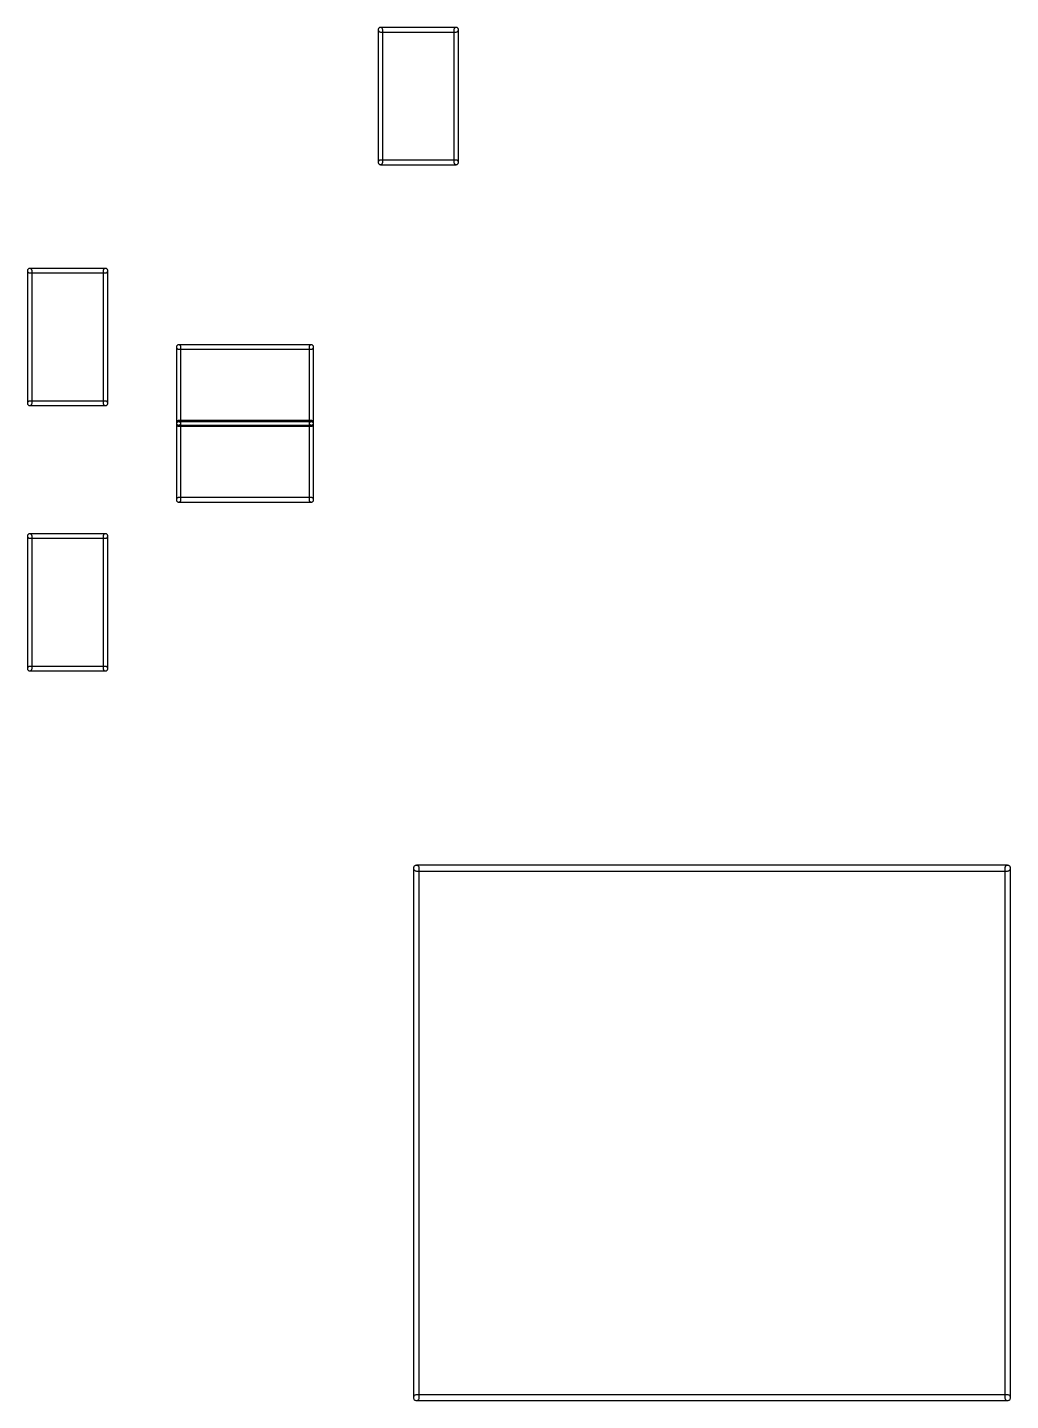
# Model space of a CAD drawing. Extents: x 101 to 225, y -107 to -70.
# Drawn here: x 100.94 to 126.88, y -107.06 to -70.83 of the extents above; entities that cross this region are included whole.
import ezdxf

# ---------------------------------------------------------------- set-up
doc = ezdxf.new("R2010")
doc.units = 0
doc.layers.add('BLACK', color=7, linetype='CONTINUOUS')

msp = doc.modelspace()

# ---------------------------------------------------------------- linework, layer by layer
at = {"layer": 'BLACK', "linetype": 'CONTINUOUS'}
for p, q in [((110.193, -70.8823), (110.192, -70.894)), ((110.193, -70.8823), (110.192, -70.894)), ((110.192, -70.894), (110.192, -74.394)), ((110.192, -70.894), (110.193, -70.9057)), ((110.197, -70.871), (110.193, -70.8823)), ((110.197, -70.871), (110.193, -70.8823)), ((110.193, -70.9057), (110.197, -70.917)), ((110.202, -70.8607), (110.197, -70.871)), ((110.202, -70.8607), (110.197, -70.871)), ((110.197, -70.917), (110.202, -70.9273)), ((110.21, -70.8516), (110.202, -70.8607)), ((110.21, -70.8516), (110.202, -70.8607)), ((110.202, -70.9273), (110.21, -70.9364)), ((110.219, -70.8441), (110.21, -70.8516)), ((110.219, -70.8441), (110.21, -70.8516)), ((110.21, -70.9364), (110.219, -70.9439)), ((110.229, -70.8386), (110.219, -70.8441)), ((110.229, -70.8386), (110.219, -70.8441)), ((110.219, -70.9439), (110.229, -70.9494)), ((110.24, -70.8352), (110.229, -70.8386)), ((110.24, -70.8352), (110.229, -70.8386)), ((110.229, -70.9494), (110.24, -70.9528)), ((110.252, -70.834), (110.24, -70.8352)), ((110.252, -70.834), (110.24, -70.8352)), ((110.24, -70.9528), (110.252, -70.954)), ((110.264, -70.8352), (110.252, -70.834)), ((112.252, -70.834), (110.252, -70.834)), ((110.252, -70.954), (112.252, -70.954)), ((110.275, -70.8386), (110.264, -70.8352)), ((110.285, -70.8441), (110.275, -70.8386)), ((110.294, -70.8516), (110.285, -70.8441)), ((110.302, -70.8607), (110.294, -70.8516)), ((110.307, -70.871), (110.302, -70.8607)), ((110.311, -70.8823), (110.307, -70.871)), ((110.312, -70.894), (110.311, -70.8823)), ((110.312, -74.394), (110.312, -70.894)), ((112.193, -70.8823), (112.192, -70.894)), ((112.192, -70.894), (112.192, -74.394)), ((112.197, -70.871), (112.193, -70.8823)), ((112.202, -70.8607), (112.197, -70.871)), ((112.21, -70.8516), (112.202, -70.8607)), ((112.219, -70.8441), (112.21, -70.8516)), ((112.229, -70.8386), (112.219, -70.8441)), ((112.24, -70.8352), (112.229, -70.8386)), ((112.252, -70.834), (112.24, -70.8352)), ((112.264, -70.8352), (112.252, -70.834)), ((112.264, -70.8352), (112.252, -70.834)), ((112.252, -70.954), (112.264, -70.9528)), ((112.275, -70.8386), (112.264, -70.8352)), ((112.275, -70.8386), (112.264, -70.8352)), ((112.264, -70.9528), (112.275, -70.9494)), ((112.285, -70.8441), (112.275, -70.8386)), ((112.285, -70.8441), (112.275, -70.8386)), ((112.275, -70.9494), (112.285, -70.9439)), ((112.294, -70.8516), (112.285, -70.8441)), ((112.294, -70.8516), (112.285, -70.8441)), ((112.285, -70.9439), (112.294, -70.9364)), ((112.302, -70.8607), (112.294, -70.8516)), ((112.302, -70.8607), (112.294, -70.8516)), ((112.294, -70.9364), (112.302, -70.9273)), ((112.307, -70.871), (112.302, -70.8607)), ((112.307, -70.871), (112.302, -70.8607)), ((112.302, -70.9273), (112.307, -70.917)), ((112.311, -70.8823), (112.307, -70.871)), ((112.311, -70.8823), (112.307, -70.871)), ((112.307, -70.917), (112.311, -70.9057)), ((112.312, -70.894), (112.311, -70.8823)), ((112.312, -70.894), (112.311, -70.8823)), ((112.311, -70.9057), (112.312, -70.894)), ((112.312, -74.394), (112.312, -70.894)), ((110.193, -74.3823), (110.192, -74.394)), ((110.192, -74.394), (110.193, -74.4057)), ((110.192, -74.394), (110.193, -74.4057)), ((110.197, -74.371), (110.193, -74.3823)), ((110.193, -74.4057), (110.197, -74.417)), ((110.193, -74.4057), (110.197, -74.417)), ((110.202, -74.3607), (110.197, -74.371)), ((110.197, -74.417), (110.202, -74.4273)), ((110.197, -74.417), (110.202, -74.4273)), ((110.21, -74.3516), (110.202, -74.3607)), ((110.202, -74.4273), (110.21, -74.4364)), ((110.202, -74.4273), (110.21, -74.4364)), ((110.219, -74.3441), (110.21, -74.3516)), ((110.21, -74.4364), (110.219, -74.4439)), ((110.21, -74.4364), (110.219, -74.4439)), ((110.229, -74.3386), (110.219, -74.3441)), ((110.219, -74.4439), (110.229, -74.4494)), ((110.219, -74.4439), (110.229, -74.4494)), ((110.24, -74.3352), (110.229, -74.3386)), ((110.229, -74.4494), (110.24, -74.4528)), ((110.229, -74.4494), (110.24, -74.4528)), ((110.252, -74.334), (110.24, -74.3352)), ((110.24, -74.4528), (110.252, -74.454)), ((110.24, -74.4528), (110.252, -74.454)), ((112.252, -74.334), (110.252, -74.334)), ((110.252, -74.454), (110.264, -74.4528)), ((110.252, -74.454), (112.252, -74.454)), ((110.264, -74.4528), (110.275, -74.4494)), ((110.275, -74.4494), (110.285, -74.4439)), ((110.285, -74.4439), (110.294, -74.4364)), ((110.294, -74.4364), (110.302, -74.4273)), ((110.302, -74.4273), (110.307, -74.417)), ((110.307, -74.417), (110.311, -74.4057)), ((110.311, -74.4057), (110.312, -74.394)), ((112.192, -74.394), (112.193, -74.4057)), ((112.193, -74.4057), (112.197, -74.417)), ((112.197, -74.417), (112.202, -74.4273)), ((112.202, -74.4273), (112.21, -74.4364)), ((112.21, -74.4364), (112.219, -74.4439)), ((112.219, -74.4439), (112.229, -74.4494)), ((112.229, -74.4494), (112.24, -74.4528)), ((112.24, -74.4528), (112.252, -74.454)), ((112.264, -74.3352), (112.252, -74.334)), ((112.252, -74.454), (112.264, -74.4528)), ((112.252, -74.454), (112.264, -74.4528)), ((112.275, -74.3386), (112.264, -74.3352)), ((112.264, -74.4528), (112.275, -74.4494)), ((112.264, -74.4528), (112.275, -74.4494)), ((112.285, -74.3441), (112.275, -74.3386)), ((112.275, -74.4494), (112.285, -74.4439)), ((112.275, -74.4494), (112.285, -74.4439)), ((112.294, -74.3516), (112.285, -74.3441)), ((112.285, -74.4439), (112.294, -74.4364)), ((112.285, -74.4439), (112.294, -74.4364)), ((112.302, -74.3607), (112.294, -74.3516)), ((112.294, -74.4364), (112.302, -74.4273)), ((112.294, -74.4364), (112.302, -74.4273)), ((112.307, -74.371), (112.302, -74.3607)), ((112.302, -74.4273), (112.307, -74.417)), ((112.302, -74.4273), (112.307, -74.417)), ((112.311, -74.3823), (112.307, -74.371)), ((112.307, -74.417), (112.311, -74.4057)), ((112.307, -74.417), (112.311, -74.4057)), ((112.312, -74.394), (112.311, -74.3823)), ((112.311, -74.4057), (112.312, -74.394)), ((112.311, -74.4057), (112.312, -74.394)), ((100.941, -77.2383), (100.94, -77.25)), ((100.941, -77.2383), (100.94, -77.25)), ((100.94, -77.25), (100.94, -80.75)), ((100.94, -77.25), (100.941, -77.2617)), ((100.945, -77.227), (100.941, -77.2383)), ((100.945, -77.227), (100.941, -77.2383)), ((100.941, -77.2617), (100.945, -77.273)), ((100.95, -77.2167), (100.945, -77.227)), ((100.95, -77.2167), (100.945, -77.227)), ((100.945, -77.273), (100.95, -77.2833)), ((100.958, -77.2076), (100.95, -77.2167)), ((100.958, -77.2076), (100.95, -77.2167)), ((100.95, -77.2833), (100.958, -77.2924)), ((100.967, -77.2001), (100.958, -77.2076)), ((100.967, -77.2001), (100.958, -77.2076)), ((100.958, -77.2924), (100.967, -77.2999)), ((100.977, -77.1946), (100.967, -77.2001)), ((100.977, -77.1946), (100.967, -77.2001)), ((100.967, -77.2999), (100.977, -77.3054)), ((100.988, -77.1912), (100.977, -77.1946)), ((100.988, -77.1912), (100.977, -77.1946)), ((100.977, -77.3054), (100.988, -77.3088)), ((101, -77.19), (100.988, -77.1912)), ((101, -77.19), (100.988, -77.1912)), ((100.988, -77.3088), (101, -77.31)), ((101.012, -77.1912), (101, -77.19)), ((103, -77.19), (101, -77.19)), ((101, -77.31), (103, -77.31)), ((101.023, -77.1946), (101.012, -77.1912)), ((101.033, -77.2001), (101.023, -77.1946)), ((101.042, -77.2076), (101.033, -77.2001)), ((101.05, -77.2167), (101.042, -77.2076)), ((101.055, -77.227), (101.05, -77.2167)), ((101.059, -77.2383), (101.055, -77.227)), ((101.06, -77.25), (101.059, -77.2383)), ((101.06, -80.75), (101.06, -77.25)), ((102.941, -77.2383), (102.94, -77.25)), ((102.94, -77.25), (102.94, -80.75)), ((102.945, -77.227), (102.941, -77.2383)), ((102.95, -77.2167), (102.945, -77.227)), ((102.958, -77.2076), (102.95, -77.2167)), ((102.967, -77.2001), (102.958, -77.2076)), ((102.977, -77.1946), (102.967, -77.2001)), ((102.988, -77.1912), (102.977, -77.1946)), ((103, -77.19), (102.988, -77.1912)), ((103.012, -77.1912), (103, -77.19)), ((103.012, -77.1912), (103, -77.19)), ((103, -77.31), (103.012, -77.3088)), ((103.023, -77.1946), (103.012, -77.1912)), ((103.023, -77.1946), (103.012, -77.1912)), ((103.012, -77.3088), (103.023, -77.3054)), ((103.033, -77.2001), (103.023, -77.1946)), ((103.033, -77.2001), (103.023, -77.1946)), ((103.023, -77.3054), (103.033, -77.2999)), ((103.042, -77.2076), (103.033, -77.2001)), ((103.042, -77.2076), (103.033, -77.2001)), ((103.033, -77.2999), (103.042, -77.2924)), ((103.05, -77.2167), (103.042, -77.2076)), ((103.05, -77.2167), (103.042, -77.2076)), ((103.042, -77.2924), (103.05, -77.2833)), ((103.055, -77.227), (103.05, -77.2167)), ((103.055, -77.227), (103.05, -77.2167)), ((103.05, -77.2833), (103.055, -77.273)), ((103.059, -77.2383), (103.055, -77.227)), ((103.059, -77.2383), (103.055, -77.227)), ((103.055, -77.273), (103.059, -77.2617)), ((103.06, -77.25), (103.059, -77.2383)), ((103.06, -77.25), (103.059, -77.2383)), ((103.059, -77.2617), (103.06, -77.25)), ((103.06, -80.75), (103.06, -77.25)), ((104.871, -79.2523), (104.87, -79.264)), ((104.871, -79.2523), (104.87, -79.264)), ((104.87, -79.264), (104.87, -81.264)), ((104.87, -79.264), (104.871, -79.2757)), ((104.875, -79.241), (104.871, -79.2523)), ((104.875, -79.241), (104.871, -79.2523)), ((104.871, -79.2757), (104.875, -79.287)), ((104.88, -79.2307), (104.875, -79.241)), ((104.88, -79.2307), (104.875, -79.241)), ((104.875, -79.287), (104.88, -79.2973)), ((104.888, -79.2216), (104.88, -79.2307)), ((104.888, -79.2216), (104.88, -79.2307)), ((104.88, -79.2973), (104.888, -79.3064)), ((104.897, -79.2141), (104.888, -79.2216)), ((104.897, -79.2141), (104.888, -79.2216)), ((104.888, -79.3064), (104.897, -79.3139)), ((104.907, -79.2086), (104.897, -79.2141)), ((104.907, -79.2086), (104.897, -79.2141)), ((104.897, -79.3139), (104.907, -79.3194)), ((104.918, -79.2052), (104.907, -79.2086)), ((104.918, -79.2052), (104.907, -79.2086)), ((104.907, -79.3194), (104.918, -79.3228)), ((104.93, -79.204), (104.918, -79.2052)), ((104.93, -79.204), (104.918, -79.2052)), ((104.918, -79.3228), (104.93, -79.324)), ((104.942, -79.2052), (104.93, -79.204)), ((108.43, -79.204), (104.93, -79.204)), ((104.93, -79.324), (108.43, -79.324)), ((104.953, -79.2086), (104.942, -79.2052)), ((104.963, -79.2141), (104.953, -79.2086)), ((104.972, -79.2216), (104.963, -79.2141)), ((104.98, -79.2307), (104.972, -79.2216)), ((104.985, -79.241), (104.98, -79.2307)), ((104.989, -79.2523), (104.985, -79.241)), ((104.99, -79.264), (104.989, -79.2523)), ((104.99, -81.264), (104.99, -79.264)), ((108.371, -79.2523), (108.37, -79.264)), ((108.37, -79.264), (108.37, -81.264)), ((108.375, -79.241), (108.371, -79.2523)), ((108.38, -79.2307), (108.375, -79.241)), ((108.388, -79.2216), (108.38, -79.2307)), ((108.397, -79.2141), (108.388, -79.2216)), ((108.407, -79.2086), (108.397, -79.2141)), ((108.418, -79.2052), (108.407, -79.2086)), ((108.43, -79.204), (108.418, -79.2052)), ((108.442, -79.2052), (108.43, -79.204)), ((108.442, -79.2052), (108.43, -79.204)), ((108.43, -79.324), (108.442, -79.3228)), ((108.453, -79.2086), (108.442, -79.2052)), ((108.453, -79.2086), (108.442, -79.2052)), ((108.442, -79.3228), (108.453, -79.3194)), ((108.463, -79.2141), (108.453, -79.2086)), ((108.463, -79.2141), (108.453, -79.2086)), ((108.453, -79.3194), (108.463, -79.3139)), ((108.472, -79.2216), (108.463, -79.2141)), ((108.472, -79.2216), (108.463, -79.2141)), ((108.463, -79.3139), (108.472, -79.3064)), ((108.48, -79.2307), (108.472, -79.2216)), ((108.48, -79.2307), (108.472, -79.2216)), ((108.472, -79.3064), (108.48, -79.2973)), ((108.485, -79.241), (108.48, -79.2307)), ((108.485, -79.241), (108.48, -79.2307)), ((108.48, -79.2973), (108.485, -79.287)), ((108.489, -79.2523), (108.485, -79.241)), ((108.489, -79.2523), (108.485, -79.241)), ((108.485, -79.287), (108.489, -79.2757)), ((108.49, -79.264), (108.489, -79.2523)), ((108.49, -79.264), (108.489, -79.2523)), ((108.489, -79.2757), (108.49, -79.264)), ((108.49, -81.264), (108.49, -79.264)), ((100.941, -80.7383), (100.94, -80.75)), ((100.94, -80.75), (100.941, -80.7617)), ((100.94, -80.75), (100.941, -80.7617)), ((100.945, -80.727), (100.941, -80.7383)), ((100.941, -80.7617), (100.945, -80.773)), ((100.941, -80.7617), (100.945, -80.773)), ((100.95, -80.7167), (100.945, -80.727)), ((100.945, -80.773), (100.95, -80.7833)), ((100.945, -80.773), (100.95, -80.7833)), ((100.958, -80.7076), (100.95, -80.7167)), ((100.95, -80.7833), (100.958, -80.7924)), ((100.95, -80.7833), (100.958, -80.7924)), ((100.967, -80.7001), (100.958, -80.7076)), ((100.977, -80.6946), (100.967, -80.7001)), ((100.988, -80.6912), (100.977, -80.6946)), ((101, -80.69), (100.988, -80.6912)), ((103, -80.69), (101, -80.69)), ((101.042, -80.7924), (101.05, -80.7833)), ((101.05, -80.7833), (101.055, -80.773)), ((101.055, -80.773), (101.059, -80.7617)), ((101.059, -80.7617), (101.06, -80.75)), ((102.94, -80.75), (102.941, -80.7617)), ((102.941, -80.7617), (102.945, -80.773)), ((102.945, -80.773), (102.95, -80.7833)), ((102.95, -80.7833), (102.958, -80.7924)), ((103.012, -80.6912), (103, -80.69)), ((103.023, -80.6946), (103.012, -80.6912)), ((103.033, -80.7001), (103.023, -80.6946)), ((103.042, -80.7076), (103.033, -80.7001)), ((103.05, -80.7167), (103.042, -80.7076)), ((103.042, -80.7924), (103.05, -80.7833)), ((103.042, -80.7924), (103.05, -80.7833)), ((103.055, -80.727), (103.05, -80.7167)), ((103.05, -80.7833), (103.055, -80.773)), ((103.05, -80.7833), (103.055, -80.773)), ((103.059, -80.7383), (103.055, -80.727)), ((103.055, -80.773), (103.059, -80.7617)), ((103.055, -80.773), (103.059, -80.7617)), ((103.06, -80.75), (103.059, -80.7383)), ((103.059, -80.7617), (103.06, -80.75)), ((103.059, -80.7617), (103.06, -80.75)), ((100.958, -80.7924), (100.967, -80.7999)), ((100.958, -80.7924), (100.967, -80.7999)), ((100.967, -80.7999), (100.977, -80.8054)), ((100.967, -80.7999), (100.977, -80.8054)), ((100.977, -80.8054), (100.988, -80.8088)), ((100.977, -80.8054), (100.988, -80.8088)), ((100.988, -80.8088), (101, -80.81)), ((100.988, -80.8088), (101, -80.81)), ((101, -80.81), (101.012, -80.8088)), ((101, -80.81), (103, -80.81)), ((101.012, -80.8088), (101.023, -80.8054)), ((101.023, -80.8054), (101.033, -80.7999)), ((101.033, -80.7999), (101.042, -80.7924)), ((102.958, -80.7924), (102.967, -80.7999)), ((102.967, -80.7999), (102.977, -80.8054)), ((102.977, -80.8054), (102.988, -80.8088)), ((102.988, -80.8088), (103, -80.81)), ((103, -80.81), (103.012, -80.8088)), ((103, -80.81), (103.012, -80.8088)), ((103.012, -80.8088), (103.023, -80.8054)), ((103.012, -80.8088), (103.023, -80.8054)), ((103.023, -80.8054), (103.033, -80.7999)), ((103.023, -80.8054), (103.033, -80.7999)), ((103.033, -80.7999), (103.042, -80.7924)), ((103.033, -80.7999), (103.042, -80.7924)), ((104.871, -81.2523), (104.87, -81.264)), ((104.87, -81.264), (104.871, -81.2757)), ((104.87, -81.264), (104.871, -81.2757)), ((104.871, -81.2843), (104.87, -81.296)), ((104.871, -81.2843), (104.87, -81.296)), ((104.87, -81.296), (104.87, -83.296)), ((104.87, -81.296), (104.871, -81.3077)), ((104.875, -81.241), (104.871, -81.2523)), ((104.875, -81.273), (104.871, -81.2843)), ((104.875, -81.273), (104.871, -81.2843)), ((104.871, -81.2757), (104.875, -81.287)), ((104.871, -81.2757), (104.875, -81.287)), ((104.871, -81.3077), (104.875, -81.319)), ((104.88, -81.2307), (104.875, -81.241)), ((104.88, -81.2627), (104.875, -81.273)), ((104.88, -81.2627), (104.875, -81.273)), ((104.875, -81.287), (104.88, -81.2973)), ((104.875, -81.287), (104.88, -81.2973)), ((104.875, -81.319), (104.88, -81.3293)), ((104.888, -81.2216), (104.88, -81.2307)), ((104.888, -81.2536), (104.88, -81.2627)), ((104.888, -81.2536), (104.88, -81.2627)), ((104.88, -81.2973), (104.888, -81.3064)), ((104.88, -81.2973), (104.888, -81.3064)), ((104.88, -81.3293), (104.888, -81.3384)), ((104.897, -81.2141), (104.888, -81.2216)), ((104.897, -81.2461), (104.888, -81.2536)), ((104.897, -81.2461), (104.888, -81.2536)), ((104.888, -81.3064), (104.897, -81.3139)), ((104.888, -81.3064), (104.897, -81.3139)), ((104.888, -81.3384), (104.897, -81.3459)), ((104.907, -81.2086), (104.897, -81.2141)), ((104.907, -81.2406), (104.897, -81.2461)), ((104.907, -81.2406), (104.897, -81.2461)), ((104.897, -81.3139), (104.907, -81.3194)), ((104.897, -81.3139), (104.907, -81.3194)), ((104.897, -81.3459), (104.907, -81.3514)), ((104.918, -81.2052), (104.907, -81.2086)), ((104.918, -81.2372), (104.907, -81.2406)), ((104.918, -81.2372), (104.907, -81.2406)), ((104.907, -81.3194), (104.918, -81.3228)), ((104.907, -81.3194), (104.918, -81.3228)), ((104.907, -81.3514), (104.918, -81.3548)), ((104.93, -81.204), (104.918, -81.2052)), ((104.93, -81.236), (104.918, -81.2372)), ((104.93, -81.236), (104.918, -81.2372)), ((104.918, -81.3228), (104.93, -81.324)), ((104.918, -81.3228), (104.93, -81.324)), ((104.918, -81.3548), (104.93, -81.356)), ((108.43, -81.204), (104.93, -81.204)), ((104.942, -81.2372), (104.93, -81.236)), ((108.43, -81.236), (104.93, -81.236)), ((104.93, -81.324), (104.942, -81.3228)), ((104.93, -81.324), (108.43, -81.324)), ((104.93, -81.356), (108.43, -81.356)), ((104.953, -81.2406), (104.942, -81.2372)), ((104.942, -81.3228), (104.953, -81.3194)), ((104.963, -81.2461), (104.953, -81.2406)), ((104.953, -81.3194), (104.963, -81.3139)), ((104.972, -81.2536), (104.963, -81.2461)), ((104.963, -81.3139), (104.972, -81.3064)), ((104.98, -81.2627), (104.972, -81.2536)), ((104.972, -81.3064), (104.98, -81.2973)), ((104.985, -81.273), (104.98, -81.2627)), ((104.98, -81.2973), (104.985, -81.287)), ((104.989, -81.2843), (104.985, -81.273)), ((104.985, -81.287), (104.989, -81.2757)), ((104.989, -81.2757), (104.99, -81.264)), ((104.99, -81.296), (104.989, -81.2843)), ((104.99, -83.296), (104.99, -81.296)), ((108.37, -81.264), (108.371, -81.2757)), ((108.371, -81.2843), (108.37, -81.296)), ((108.37, -81.296), (108.37, -83.296)), ((108.375, -81.273), (108.371, -81.2843)), ((108.371, -81.2757), (108.375, -81.287)), ((108.38, -81.2627), (108.375, -81.273)), ((108.375, -81.287), (108.38, -81.2973)), ((108.388, -81.2536), (108.38, -81.2627)), ((108.38, -81.2973), (108.388, -81.3064)), ((108.397, -81.2461), (108.388, -81.2536)), ((108.388, -81.3064), (108.397, -81.3139)), ((108.407, -81.2406), (108.397, -81.2461)), ((108.397, -81.3139), (108.407, -81.3194)), ((108.418, -81.2372), (108.407, -81.2406)), ((108.407, -81.3194), (108.418, -81.3228)), ((108.43, -81.236), (108.418, -81.2372)), ((108.418, -81.3228), (108.43, -81.324)), ((108.442, -81.2052), (108.43, -81.204)), ((108.442, -81.2372), (108.43, -81.236)), ((108.442, -81.2372), (108.43, -81.236)), ((108.43, -81.324), (108.442, -81.3228)), ((108.43, -81.324), (108.442, -81.3228)), ((108.43, -81.356), (108.442, -81.3548)), ((108.453, -81.2086), (108.442, -81.2052)), ((108.453, -81.2406), (108.442, -81.2372)), ((108.453, -81.2406), (108.442, -81.2372)), ((108.442, -81.3228), (108.453, -81.3194)), ((108.442, -81.3228), (108.453, -81.3194)), ((108.442, -81.3548), (108.453, -81.3514)), ((108.463, -81.2141), (108.453, -81.2086)), ((108.463, -81.2461), (108.453, -81.2406)), ((108.463, -81.2461), (108.453, -81.2406)), ((108.453, -81.3194), (108.463, -81.3139)), ((108.453, -81.3194), (108.463, -81.3139)), ((108.453, -81.3514), (108.463, -81.3459)), ((108.472, -81.2216), (108.463, -81.2141)), ((108.472, -81.2536), (108.463, -81.2461)), ((108.472, -81.2536), (108.463, -81.2461)), ((108.463, -81.3139), (108.472, -81.3064)), ((108.463, -81.3139), (108.472, -81.3064)), ((108.463, -81.3459), (108.472, -81.3384)), ((108.48, -81.2307), (108.472, -81.2216)), ((108.48, -81.2627), (108.472, -81.2536)), ((108.48, -81.2627), (108.472, -81.2536)), ((108.472, -81.3064), (108.48, -81.2973)), ((108.472, -81.3064), (108.48, -81.2973)), ((108.472, -81.3384), (108.48, -81.3293)), ((108.485, -81.241), (108.48, -81.2307)), ((108.485, -81.273), (108.48, -81.2627)), ((108.485, -81.273), (108.48, -81.2627)), ((108.48, -81.2973), (108.485, -81.287)), ((108.48, -81.2973), (108.485, -81.287)), ((108.48, -81.3293), (108.485, -81.319)), ((108.489, -81.2523), (108.485, -81.241)), ((108.489, -81.2843), (108.485, -81.273)), ((108.489, -81.2843), (108.485, -81.273)), ((108.485, -81.287), (108.489, -81.2757)), ((108.485, -81.287), (108.489, -81.2757)), ((108.485, -81.319), (108.489, -81.3077)), ((108.49, -81.264), (108.489, -81.2523)), ((108.489, -81.2757), (108.49, -81.264)), ((108.489, -81.2757), (108.49, -81.264)), ((108.49, -81.296), (108.489, -81.2843)), ((108.49, -81.296), (108.489, -81.2843)), ((108.489, -81.3077), (108.49, -81.296)), ((108.49, -83.296), (108.49, -81.296)), ((104.871, -83.2843), (104.87, -83.296)), ((104.87, -83.296), (104.871, -83.3077)), ((104.87, -83.296), (104.871, -83.3077)), ((104.875, -83.273), (104.871, -83.2843)), ((104.871, -83.3077), (104.875, -83.319)), ((104.871, -83.3077), (104.875, -83.319)), ((104.88, -83.2627), (104.875, -83.273)), ((104.875, -83.319), (104.88, -83.3293)), ((104.875, -83.319), (104.88, -83.3293)), ((104.888, -83.2536), (104.88, -83.2627)), ((104.897, -83.2461), (104.888, -83.2536)), ((104.907, -83.2406), (104.897, -83.2461)), ((104.918, -83.2372), (104.907, -83.2406)), ((104.93, -83.236), (104.918, -83.2372)), ((108.43, -83.236), (104.93, -83.236)), ((104.98, -83.3293), (104.985, -83.319)), ((104.985, -83.319), (104.989, -83.3077)), ((104.989, -83.3077), (104.99, -83.296)), ((108.37, -83.296), (108.371, -83.3077)), ((108.371, -83.3077), (108.375, -83.319)), ((108.375, -83.319), (108.38, -83.3293)), ((108.442, -83.2372), (108.43, -83.236)), ((108.453, -83.2406), (108.442, -83.2372)), ((108.463, -83.2461), (108.453, -83.2406)), ((108.472, -83.2536), (108.463, -83.2461)), ((108.48, -83.2627), (108.472, -83.2536)), ((108.485, -83.273), (108.48, -83.2627)), ((108.48, -83.3293), (108.485, -83.319)), ((108.48, -83.3293), (108.485, -83.319)), ((108.489, -83.2843), (108.485, -83.273)), ((108.485, -83.319), (108.489, -83.3077)), ((108.485, -83.319), (108.489, -83.3077)), ((108.49, -83.296), (108.489, -83.2843)), ((108.489, -83.3077), (108.49, -83.296)), ((108.489, -83.3077), (108.49, -83.296)), ((104.88, -83.3293), (104.888, -83.3384)), ((104.88, -83.3293), (104.888, -83.3384)), ((104.888, -83.3384), (104.897, -83.3459)), ((104.888, -83.3384), (104.897, -83.3459)), ((104.897, -83.3459), (104.907, -83.3514)), ((104.897, -83.3459), (104.907, -83.3514)), ((104.907, -83.3514), (104.918, -83.3548)), ((104.907, -83.3514), (104.918, -83.3548)), ((104.918, -83.3548), (104.93, -83.356)), ((104.918, -83.3548), (104.93, -83.356)), ((104.93, -83.356), (104.942, -83.3548)), ((104.93, -83.356), (108.43, -83.356)), ((104.942, -83.3548), (104.953, -83.3514)), ((104.953, -83.3514), (104.963, -83.3459)), ((104.963, -83.3459), (104.972, -83.3384)), ((104.972, -83.3384), (104.98, -83.3293)), ((108.38, -83.3293), (108.388, -83.3384)), ((108.388, -83.3384), (108.397, -83.3459)), ((108.397, -83.3459), (108.407, -83.3514)), ((108.407, -83.3514), (108.418, -83.3548)), ((108.418, -83.3548), (108.43, -83.356)), ((108.43, -83.356), (108.442, -83.3548)), ((108.43, -83.356), (108.442, -83.3548)), ((108.442, -83.3548), (108.453, -83.3514)), ((108.442, -83.3548), (108.453, -83.3514)), ((108.453, -83.3514), (108.463, -83.3459)), ((108.453, -83.3514), (108.463, -83.3459)), ((108.463, -83.3459), (108.472, -83.3384)), ((108.463, -83.3459), (108.472, -83.3384)), ((108.472, -83.3384), (108.48, -83.3293)), ((108.472, -83.3384), (108.48, -83.3293)), ((100.941, -84.2383), (100.94, -84.25)), ((100.941, -84.2383), (100.94, -84.25)), ((100.94, -84.25), (100.94, -87.75)), ((100.94, -84.25), (100.941, -84.2617)), ((100.945, -84.227), (100.941, -84.2383)), ((100.945, -84.227), (100.941, -84.2383)), ((100.941, -84.2617), (100.945, -84.273)), ((100.95, -84.2167), (100.945, -84.227)), ((100.95, -84.2167), (100.945, -84.227)), ((100.945, -84.273), (100.95, -84.2833)), ((100.958, -84.2076), (100.95, -84.2167)), ((100.958, -84.2076), (100.95, -84.2167)), ((100.95, -84.2833), (100.958, -84.2924)), ((100.967, -84.2001), (100.958, -84.2076)), ((100.967, -84.2001), (100.958, -84.2076)), ((100.958, -84.2924), (100.967, -84.2999)), ((100.977, -84.1946), (100.967, -84.2001)), ((100.977, -84.1946), (100.967, -84.2001)), ((100.967, -84.2999), (100.977, -84.3054)), ((100.988, -84.1912), (100.977, -84.1946)), ((100.988, -84.1912), (100.977, -84.1946)), ((100.977, -84.3054), (100.988, -84.3088)), ((101, -84.19), (100.988, -84.1912)), ((101, -84.19), (100.988, -84.1912)), ((100.988, -84.3088), (101, -84.31)), ((101.012, -84.1912), (101, -84.19)), ((103, -84.19), (101, -84.19)), ((101, -84.31), (103, -84.31)), ((101.023, -84.1946), (101.012, -84.1912)), ((101.033, -84.2001), (101.023, -84.1946)), ((101.042, -84.2076), (101.033, -84.2001)), ((101.05, -84.2167), (101.042, -84.2076)), ((101.055, -84.227), (101.05, -84.2167)), ((101.059, -84.2383), (101.055, -84.227)), ((101.06, -84.25), (101.059, -84.2383)), ((101.06, -87.75), (101.06, -84.25)), ((102.941, -84.2383), (102.94, -84.25)), ((102.94, -84.25), (102.94, -87.75)), ((102.945, -84.227), (102.941, -84.2383)), ((102.95, -84.2167), (102.945, -84.227)), ((102.958, -84.2076), (102.95, -84.2167)), ((102.967, -84.2001), (102.958, -84.2076)), ((102.977, -84.1946), (102.967, -84.2001)), ((102.988, -84.1912), (102.977, -84.1946)), ((103, -84.19), (102.988, -84.1912)), ((103.012, -84.1912), (103, -84.19)), ((103.012, -84.1912), (103, -84.19)), ((103, -84.31), (103.012, -84.3088)), ((103.023, -84.1946), (103.012, -84.1912)), ((103.023, -84.1946), (103.012, -84.1912)), ((103.012, -84.3088), (103.023, -84.3054)), ((103.033, -84.2001), (103.023, -84.1946)), ((103.033, -84.2001), (103.023, -84.1946)), ((103.023, -84.3054), (103.033, -84.2999)), ((103.042, -84.2076), (103.033, -84.2001)), ((103.042, -84.2076), (103.033, -84.2001)), ((103.033, -84.2999), (103.042, -84.2924)), ((103.05, -84.2167), (103.042, -84.2076)), ((103.05, -84.2167), (103.042, -84.2076)), ((103.042, -84.2924), (103.05, -84.2833)), ((103.055, -84.227), (103.05, -84.2167)), ((103.055, -84.227), (103.05, -84.2167)), ((103.05, -84.2833), (103.055, -84.273)), ((103.059, -84.2383), (103.055, -84.227)), ((103.059, -84.2383), (103.055, -84.227)), ((103.055, -84.273), (103.059, -84.2617)), ((103.06, -84.25), (103.059, -84.2383)), ((103.06, -84.25), (103.059, -84.2383)), ((103.059, -84.2617), (103.06, -84.25)), ((103.06, -87.75), (103.06, -84.25)), ((100.941, -87.7383), (100.94, -87.75)), ((100.94, -87.75), (100.941, -87.7617)), ((100.94, -87.75), (100.941, -87.7617)), ((100.945, -87.727), (100.941, -87.7383)), ((100.941, -87.7617), (100.945, -87.773)), ((100.941, -87.7617), (100.945, -87.773)), ((100.95, -87.7167), (100.945, -87.727)), ((100.945, -87.773), (100.95, -87.7833)), ((100.945, -87.773), (100.95, -87.7833)), ((100.958, -87.7076), (100.95, -87.7167)), ((100.95, -87.7833), (100.958, -87.7924)), ((100.95, -87.7833), (100.958, -87.7924)), ((100.967, -87.7001), (100.958, -87.7076)), ((100.958, -87.7924), (100.967, -87.7999)), ((100.958, -87.7924), (100.967, -87.7999)), ((100.977, -87.6946), (100.967, -87.7001)), ((100.967, -87.7999), (100.977, -87.8054)), ((100.967, -87.7999), (100.977, -87.8054)), ((100.988, -87.6912), (100.977, -87.6946)), ((100.977, -87.8054), (100.988, -87.8088)), ((100.977, -87.8054), (100.988, -87.8088)), ((101, -87.69), (100.988, -87.6912)), ((100.988, -87.8088), (101, -87.81)), ((100.988, -87.8088), (101, -87.81)), ((103, -87.69), (101, -87.69)), ((101, -87.81), (101.012, -87.8088)), ((101, -87.81), (103, -87.81)), ((101.012, -87.8088), (101.023, -87.8054)), ((101.023, -87.8054), (101.033, -87.7999)), ((101.033, -87.7999), (101.042, -87.7924)), ((101.042, -87.7924), (101.05, -87.7833)), ((101.05, -87.7833), (101.055, -87.773)), ((101.055, -87.773), (101.059, -87.7617)), ((101.059, -87.7617), (101.06, -87.75)), ((102.94, -87.75), (102.941, -87.7617)), ((102.941, -87.7617), (102.945, -87.773)), ((102.945, -87.773), (102.95, -87.7833)), ((102.95, -87.7833), (102.958, -87.7924)), ((102.958, -87.7924), (102.967, -87.7999)), ((102.967, -87.7999), (102.977, -87.8054)), ((102.977, -87.8054), (102.988, -87.8088)), ((102.988, -87.8088), (103, -87.81)), ((103.012, -87.6912), (103, -87.69)), ((103, -87.81), (103.012, -87.8088)), ((103, -87.81), (103.012, -87.8088)), ((103.023, -87.6946), (103.012, -87.6912)), ((103.012, -87.8088), (103.023, -87.8054)), ((103.012, -87.8088), (103.023, -87.8054)), ((103.033, -87.7001), (103.023, -87.6946)), ((103.023, -87.8054), (103.033, -87.7999)), ((103.023, -87.8054), (103.033, -87.7999)), ((103.042, -87.7076), (103.033, -87.7001)), ((103.033, -87.7999), (103.042, -87.7924)), ((103.033, -87.7999), (103.042, -87.7924)), ((103.05, -87.7167), (103.042, -87.7076)), ((103.042, -87.7924), (103.05, -87.7833)), ((103.042, -87.7924), (103.05, -87.7833)), ((103.055, -87.727), (103.05, -87.7167)), ((103.05, -87.7833), (103.055, -87.773)), ((103.05, -87.7833), (103.055, -87.773)), ((103.059, -87.7383), (103.055, -87.727)), ((103.055, -87.773), (103.059, -87.7617)), ((103.055, -87.773), (103.059, -87.7617)), ((103.06, -87.75), (103.059, -87.7383)), ((103.059, -87.7617), (103.06, -87.75)), ((103.059, -87.7617), (103.06, -87.75)), ((111.125, -93.0001), (111.124, -93.015)), ((111.125, -93.0001), (111.124, -93.015)), ((111.124, -93.015), (111.124, -106.985)), ((111.124, -93.015), (111.125, -93.0299)), ((111.13, -92.9858), (111.125, -93.0001)), ((111.13, -92.9858), (111.125, -93.0001)), ((111.125, -93.0299), (111.13, -93.0442)), ((111.137, -92.9727), (111.13, -92.9858)), ((111.137, -92.9727), (111.13, -92.9858)), ((111.13, -93.0442), (111.137, -93.0573)), ((111.146, -92.9611), (111.137, -92.9727)), ((111.146, -92.9611), (111.137, -92.9727)), ((111.137, -93.0573), (111.146, -93.0689)), ((111.158, -92.9516), (111.146, -92.9611)), ((111.158, -92.9516), (111.146, -92.9611)), ((111.146, -93.0689), (111.158, -93.0784)), ((111.171, -92.9446), (111.158, -92.9516)), ((111.171, -92.9446), (111.158, -92.9516)), ((111.158, -93.0784), (111.171, -93.0854)), ((111.185, -92.9403), (111.171, -92.9446)), ((111.185, -92.9403), (111.171, -92.9446)), ((111.171, -93.0854), (111.185, -93.0897)), ((111.2, -92.9388), (111.185, -92.9403)), ((111.2, -92.9388), (111.185, -92.9403)), ((111.185, -93.0897), (111.2, -93.0912)), ((111.215, -92.9403), (111.2, -92.9388)), ((126.8, -92.9388), (111.2, -92.9388)), ((111.2, -93.0912), (126.8, -93.0912)), ((111.229, -92.9446), (111.215, -92.9403)), ((111.242, -92.9516), (111.229, -92.9446)), ((111.254, -92.9611), (111.242, -92.9516)), ((111.263, -92.9727), (111.254, -92.9611)), ((111.27, -92.9858), (111.263, -92.9727)), ((111.275, -93.0001), (111.27, -92.9858)), ((111.276, -93.015), (111.275, -93.0001)), ((111.276, -106.985), (111.276, -93.015)), ((126.725, -93.0001), (126.724, -93.015)), ((126.724, -93.015), (126.724, -106.985)), ((126.73, -92.9858), (126.725, -93.0001)), ((126.737, -92.9727), (126.73, -92.9858)), ((126.746, -92.9611), (126.737, -92.9727)), ((126.758, -92.9516), (126.746, -92.9611)), ((126.771, -92.9446), (126.758, -92.9516)), ((126.785, -92.9403), (126.771, -92.9446)), ((126.8, -92.9388), (126.785, -92.9403)), ((126.815, -92.9403), (126.8, -92.9388)), ((126.815, -92.9403), (126.8, -92.9388)), ((126.8, -93.0912), (126.815, -93.0897)), ((126.829, -92.9446), (126.815, -92.9403)), ((126.829, -92.9446), (126.815, -92.9403)), ((126.815, -93.0897), (126.829, -93.0854)), ((126.842, -92.9516), (126.829, -92.9446)), ((126.842, -92.9516), (126.829, -92.9446)), ((126.829, -93.0854), (126.842, -93.0784)), ((126.854, -92.9611), (126.842, -92.9516)), ((126.854, -92.9611), (126.842, -92.9516)), ((126.842, -93.0784), (126.854, -93.0689)), ((126.863, -92.9727), (126.854, -92.9611)), ((126.863, -92.9727), (126.854, -92.9611)), ((126.854, -93.0689), (126.863, -93.0573)), ((126.87, -92.9858), (126.863, -92.9727)), ((126.87, -92.9858), (126.863, -92.9727)), ((126.863, -93.0573), (126.87, -93.0442)), ((126.875, -93.0001), (126.87, -92.9858)), ((126.875, -93.0001), (126.87, -92.9858)), ((126.87, -93.0442), (126.875, -93.0299)), ((126.876, -93.015), (126.875, -93.0001)), ((126.876, -93.015), (126.875, -93.0001)), ((126.875, -93.0299), (126.876, -93.015)), ((126.876, -106.985), (126.876, -93.015)), ((111.125, -106.97), (111.124, -106.985)), ((111.124, -106.985), (111.125, -107)), ((111.124, -106.985), (111.125, -107)), ((111.13, -106.956), (111.125, -106.97)), ((111.125, -107), (111.13, -107.014)), ((111.125, -107), (111.13, -107.014)), ((111.137, -106.943), (111.13, -106.956)), ((111.13, -107.014), (111.137, -107.027)), ((111.13, -107.014), (111.137, -107.027)), ((111.146, -106.931), (111.137, -106.943)), ((111.137, -107.027), (111.146, -107.039)), ((111.137, -107.027), (111.146, -107.039)), ((111.158, -106.922), (111.146, -106.931)), ((111.146, -107.039), (111.158, -107.048)), ((111.146, -107.039), (111.158, -107.048)), ((111.171, -106.915), (111.158, -106.922)), ((111.158, -107.048), (111.171, -107.055)), ((111.158, -107.048), (111.171, -107.055)), ((111.185, -106.91), (111.171, -106.915)), ((111.171, -107.055), (111.185, -107.06)), ((111.171, -107.055), (111.185, -107.06)), ((111.2, -106.909), (111.185, -106.91)), ((111.185, -107.06), (111.2, -107.061)), ((111.185, -107.06), (111.2, -107.061)), ((126.8, -106.909), (111.2, -106.909)), ((111.2, -107.061), (111.215, -107.06)), ((111.2, -107.061), (126.8, -107.061)), ((111.215, -107.06), (111.229, -107.055)), ((111.229, -107.055), (111.242, -107.048)), ((111.242, -107.048), (111.254, -107.039)), ((111.254, -107.039), (111.263, -107.027)), ((111.263, -107.027), (111.27, -107.014)), ((111.27, -107.014), (111.275, -107)), ((111.275, -107), (111.276, -106.985)), ((126.724, -106.985), (126.725, -107)), ((126.725, -107), (126.73, -107.014)), ((126.73, -107.014), (126.737, -107.027)), ((126.737, -107.027), (126.746, -107.039)), ((126.746, -107.039), (126.758, -107.048)), ((126.758, -107.048), (126.771, -107.055)), ((126.771, -107.055), (126.785, -107.06)), ((126.785, -107.06), (126.8, -107.061)), ((126.815, -106.91), (126.8, -106.909)), ((126.8, -107.061), (126.815, -107.06)), ((126.8, -107.061), (126.815, -107.06)), ((126.829, -106.915), (126.815, -106.91)), ((126.815, -107.06), (126.829, -107.055)), ((126.815, -107.06), (126.829, -107.055)), ((126.842, -106.922), (126.829, -106.915)), ((126.829, -107.055), (126.842, -107.048)), ((126.829, -107.055), (126.842, -107.048)), ((126.854, -106.931), (126.842, -106.922)), ((126.842, -107.048), (126.854, -107.039)), ((126.842, -107.048), (126.854, -107.039)), ((126.863, -106.943), (126.854, -106.931)), ((126.854, -107.039), (126.863, -107.027)), ((126.854, -107.039), (126.863, -107.027)), ((126.87, -106.956), (126.863, -106.943)), ((126.863, -107.027), (126.87, -107.014)), ((126.863, -107.027), (126.87, -107.014)), ((126.875, -106.97), (126.87, -106.956)), ((126.87, -107.014), (126.875, -107)), ((126.87, -107.014), (126.875, -107)), ((126.876, -106.985), (126.875, -106.97)), ((126.875, -107), (126.876, -106.985)), ((126.875, -107), (126.876, -106.985))]:
    msp.add_line(p, q, dxfattribs=at)

doc.saveas('drawing.dxf')
